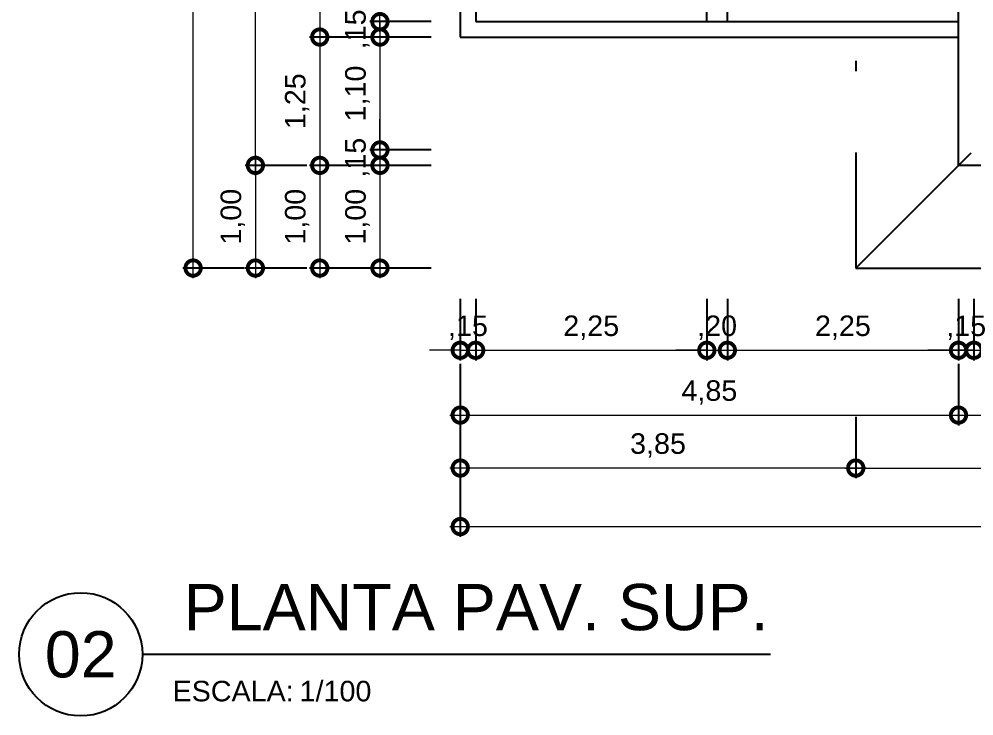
# Model space of a CAD drawing. Header units: metres. Extents: x 47788.9 to 47873.8, y 23415.6 to 23448.6.
# Drawn here: x 47789.1 to 47798.4, y 23415.6 to 23422.39 of the extents above; entities that cross this region are included whole.
import ezdxf
from ezdxf.enums import TextEntityAlignment as Align

# ---------------------------------------------------------------- set-up
doc = ezdxf.new("R2010")
doc.units = ezdxf.units.M
doc.header["$LTSCALE"] = 0.25
doc.linetypes.add('DASHDOT2', pattern=[12.7, 6.35, -3.175, 0, -3.175])
doc.layers.add('ARQ_0_AREAS', color=7, linetype='Continuous', true_color=0x5a1694, plot=False)
for name, color, linetype in [('ARQ_ALV CT', 5, 'Continuous'), ('ARQ_PISO 01', 1, 'Continuous'), ('ARQ_PROJ SUP', 1, 'DASHDOT2'), ('SIMB_02', 2, 'Continuous'), ('SIMB_TXT', 1, 'Continuous')]:
    doc.layers.add(name, color=color, linetype=linetype)
doc.layers.add('ARQ_COTA_AZUL', color=5, linetype='Continuous', lineweight=20, true_color=0x0000ff)
doc.styles.add('cota', font='arial.ttf')
doc.styles.add('SIMB', font='arial.ttf')
doc.dimstyles.new('Info 01 - annot', dxfattribs={"dimtxt": 2, "dimasz": 3, "dimexe": 1, "dimexo": 1, "dimgap": 1, "dimtad": 1, "dimzin": 4, "dimtxsty": 'cota', "dimblk": 'DOTSMALL', "dimcen": 2, "dimdle": 1, "dimclrd": 256, "dimclre": 256, "dimclrt": 1, "dimazin": 2, "dimtfac": 0.09, "dimtix": 1, "dimtmove": 2, "dimatfit": 2, "dimfxl": 5, "dimfxlon": 1, "dimtolj": 1, "dimtzin": 4, "dimlwd": -1, "dimarcsym": 1})

# ---------------------------------------------------------------- blocks, each defined once
blk = doc.blocks.new('_DotSmall')
at = {"color": 0, "linetype": 'ByBlock', "const_width": 0.5}
blk.add_lwpolyline([(-0.0625, 0, 1), (0.0625, 0, 1)], format="xyb", close=True, dxfattribs=at)
blk = doc.blocks.new('*D720')
at = {"layer": 'ARQ_COTA_AZUL', "transparency": 16777216}
for p, q in [((47792.6161, 23422.3628), (47792.6161, 23422.6628)), ((47792.6161, 23422.3628), (47792.6161, 23422.2128)), ((47792.6161, 23422.2128), (47792.6161, 23421.9128))]:
    blk.add_line(p, q, dxfattribs=at)
at = {"layer": 'ARQ_COTA_AZUL', "lineweight": -2, "transparency": 16777216}
for p, q in [((47793.1161, 23422.3628), (47792.5161, 23422.3628)), ((47793.1161, 23422.2128), (47792.5161, 23422.2128))]:
    blk.add_line(p, q, dxfattribs=at)
at = {"layer": 'Defpoints', "color": 0, "transparency": 16777216}
for p in [(47793.5478, 23422.3628), (47792.6161, 23422.2128), (47793.3978, 23422.2128)]:
    blk.add_point(p, dxfattribs=at)
at = {"layer": 'ARQ_COTA_AZUL', "transparency": 16777216, "xscale": 0.3, "yscale": 0.3, "zscale": 0.3}
for p, rotation in [((47792.6161, 23422.3628), 270), ((47792.6161, 23422.2128), 90)]:
    blk.add_blockref('_DotSmall', p, dxfattribs=dict(at, rotation=rotation))
at = {"layer": 'ARQ_COTA_AZUL', "color": 1, "transparency": 16777216, "insert": (47792.3959, 23422.2878), "char_height": 0.2, "attachment_point": 5, "rotation": 90, "style": 'cota'}
blk.add_mtext('\\A1;,15', dxfattribs=at)
blk = doc.blocks.new('*D722')
at = {"layer": 'ARQ_COTA_AZUL', "transparency": 16777216}
blk.add_line((47792.03, 23428.7628), (47792.03, 23422.1128), dxfattribs=at)
at = {"layer": 'ARQ_COTA_AZUL', "lineweight": -2, "transparency": 16777216}
for p, q in [((47792.53, 23428.6628), (47791.93, 23428.6628)), ((47792.53, 23422.2128), (47791.93, 23422.2128))]:
    blk.add_line(p, q, dxfattribs=at)
at = {"layer": 'Defpoints', "color": 0, "transparency": 16777216}
for p in [(47793.3978, 23428.6628), (47792.03, 23422.2128), (47793.3978, 23422.2128)]:
    blk.add_point(p, dxfattribs=at)
at = {"layer": 'ARQ_COTA_AZUL', "transparency": 16777216, "xscale": 0.3, "yscale": 0.3, "zscale": 0.3}
for p, rotation in [((47792.03, 23428.6628), 90), ((47792.03, 23422.2128), 270)]:
    blk.add_blockref('_DotSmall', p, dxfattribs=dict(at, rotation=rotation))
at = {"layer": 'ARQ_COTA_AZUL', "color": 1, "transparency": 16777216, "insert": (47791.8098, 23425.4378), "char_height": 0.2, "attachment_point": 5, "rotation": 90, "style": 'cota'}
blk.add_mtext('\\A1;6,45', dxfattribs=at)
blk = doc.blocks.new('*D724')
at = {"layer": 'ARQ_COTA_AZUL', "lineweight": -2, "transparency": 16777216}
for p, q in [((47793.3978, 23419.6617), (47793.3978, 23419.0617)), ((47793.5478, 23419.6617), (47793.5478, 23419.0617))]:
    blk.add_line(p, q, dxfattribs=at)
at = {"layer": 'ARQ_COTA_AZUL', "transparency": 16777216}
for p, q in [((47793.3978, 23419.1617), (47793.0978, 23419.1617)), ((47793.3978, 23419.1617), (47793.5478, 23419.1617)), ((47793.5478, 23419.1617), (47793.8478, 23419.1617))]:
    blk.add_line(p, q, dxfattribs=at)
at = {"layer": 'Defpoints', "color": 0, "transparency": 16777216}
for p in [(47793.5478, 23422.3628), (47793.3978, 23422.2128), (47793.5478, 23419.1617)]:
    blk.add_point(p, dxfattribs=at)
at = {"layer": 'ARQ_COTA_AZUL', "transparency": 16777216, "xscale": 0.3, "yscale": 0.3, "zscale": 0.3}
blk.add_blockref('_DotSmall', (47793.3978, 23419.1617), dxfattribs=at)
at = {"layer": 'ARQ_COTA_AZUL', "transparency": 16777216, "xscale": 0.3, "yscale": 0.3, "zscale": 0.3, "rotation": 180}
blk.add_blockref('_DotSmall', (47793.5478, 23419.1617), dxfattribs=at)
at = {"layer": 'ARQ_COTA_AZUL', "color": 1, "transparency": 16777216, "insert": (47793.4728, 23419.3819), "char_height": 0.2, "attachment_point": 5, "style": 'cota'}
blk.add_mtext('\\A1;,15', dxfattribs=at)
blk = doc.blocks.new('*D726')
at = {"layer": 'ARQ_COTA_AZUL', "lineweight": -2, "transparency": 16777216}
for p, q in [((47793.5478, 23419.6617), (47793.5478, 23419.0617)), ((47795.7978, 23419.6617), (47795.7978, 23419.0617))]:
    blk.add_line(p, q, dxfattribs=at)
at = {"layer": 'ARQ_COTA_AZUL', "transparency": 16777216}
blk.add_line((47793.4478, 23419.1617), (47795.8978, 23419.1617), dxfattribs=at)
at = {"layer": 'Defpoints', "color": 0, "transparency": 16777216}
for p in [(47793.5478, 23422.3628), (47795.7978, 23422.3628), (47795.7978, 23419.1617)]:
    blk.add_point(p, dxfattribs=at)
at = {"layer": 'ARQ_COTA_AZUL', "transparency": 16777216, "xscale": 0.3, "yscale": 0.3, "zscale": 0.3, "rotation": 180}
blk.add_blockref('_DotSmall', (47793.5478, 23419.1617), dxfattribs=at)
at = {"layer": 'ARQ_COTA_AZUL', "transparency": 16777216, "xscale": 0.3, "yscale": 0.3, "zscale": 0.3}
blk.add_blockref('_DotSmall', (47795.7978, 23419.1617), dxfattribs=at)
at = {"layer": 'ARQ_COTA_AZUL', "color": 1, "transparency": 16777216, "insert": (47794.6728, 23419.3819), "char_height": 0.2, "attachment_point": 5, "style": 'cota'}
blk.add_mtext('\\A1;2,25', dxfattribs=at)
blk = doc.blocks.new('*D728')
at = {"layer": 'ARQ_COTA_AZUL', "lineweight": -2, "transparency": 16777216}
for p, q in [((47795.7978, 23419.6617), (47795.7978, 23419.0617)), ((47795.9978, 23419.6617), (47795.9978, 23419.0617))]:
    blk.add_line(p, q, dxfattribs=at)
at = {"layer": 'ARQ_COTA_AZUL', "transparency": 16777216}
for p, q in [((47795.7978, 23419.1617), (47795.4978, 23419.1617)), ((47795.7978, 23419.1617), (47795.9978, 23419.1617)), ((47795.9978, 23419.1617), (47796.2978, 23419.1617))]:
    blk.add_line(p, q, dxfattribs=at)
at = {"layer": 'Defpoints', "color": 0, "transparency": 16777216}
for p in [(47795.7978, 23422.3628), (47795.9978, 23422.3628), (47795.9978, 23419.1617)]:
    blk.add_point(p, dxfattribs=at)
at = {"layer": 'ARQ_COTA_AZUL', "transparency": 16777216, "xscale": 0.3, "yscale": 0.3, "zscale": 0.3}
blk.add_blockref('_DotSmall', (47795.7978, 23419.1617), dxfattribs=at)
at = {"layer": 'ARQ_COTA_AZUL', "transparency": 16777216, "xscale": 0.3, "yscale": 0.3, "zscale": 0.3, "rotation": 180}
blk.add_blockref('_DotSmall', (47795.9978, 23419.1617), dxfattribs=at)
at = {"layer": 'ARQ_COTA_AZUL', "color": 1, "transparency": 16777216, "insert": (47795.8978, 23419.3819), "char_height": 0.2, "attachment_point": 5, "style": 'cota'}
blk.add_mtext('\\A1;,20', dxfattribs=at)
blk = doc.blocks.new('*D730')
at = {"layer": 'ARQ_COTA_AZUL', "lineweight": -2, "transparency": 16777216}
for p, q in [((47795.9978, 23419.6617), (47795.9978, 23419.0617)), ((47798.2478, 23419.6617), (47798.2478, 23419.0617))]:
    blk.add_line(p, q, dxfattribs=at)
at = {"layer": 'ARQ_COTA_AZUL', "transparency": 16777216}
blk.add_line((47795.8978, 23419.1617), (47798.3478, 23419.1617), dxfattribs=at)
at = {"layer": 'Defpoints', "color": 0, "transparency": 16777216}
for p in [(47795.9978, 23422.3628), (47798.2478, 23422.2128), (47798.2478, 23419.1617)]:
    blk.add_point(p, dxfattribs=at)
at = {"layer": 'ARQ_COTA_AZUL', "transparency": 16777216, "xscale": 0.3, "yscale": 0.3, "zscale": 0.3, "rotation": 180}
blk.add_blockref('_DotSmall', (47795.9978, 23419.1617), dxfattribs=at)
at = {"layer": 'ARQ_COTA_AZUL', "transparency": 16777216, "xscale": 0.3, "yscale": 0.3, "zscale": 0.3}
blk.add_blockref('_DotSmall', (47798.2478, 23419.1617), dxfattribs=at)
at = {"layer": 'ARQ_COTA_AZUL', "color": 1, "transparency": 16777216, "insert": (47797.1228, 23419.3819), "char_height": 0.2, "attachment_point": 5, "style": 'cota'}
blk.add_mtext('\\A1;2,25', dxfattribs=at)
blk = doc.blocks.new('*D738')
at = {"layer": 'ARQ_COTA_AZUL', "lineweight": -2, "transparency": 16777216}
for p, q in [((47793.3978, 23419.0305), (47793.3978, 23418.4305)), ((47798.2478, 23419.0305), (47798.2478, 23418.4305))]:
    blk.add_line(p, q, dxfattribs=at)
at = {"layer": 'ARQ_COTA_AZUL', "transparency": 16777216}
blk.add_line((47793.2978, 23418.5305), (47798.3478, 23418.5305), dxfattribs=at)
at = {"layer": 'Defpoints', "color": 0, "transparency": 16777216}
for p in [(47793.3978, 23422.2128), (47798.2478, 23422.2128), (47798.2478, 23418.5305)]:
    blk.add_point(p, dxfattribs=at)
at = {"layer": 'ARQ_COTA_AZUL', "transparency": 16777216, "xscale": 0.3, "yscale": 0.3, "zscale": 0.3, "rotation": 180}
blk.add_blockref('_DotSmall', (47793.3978, 23418.5305), dxfattribs=at)
at = {"layer": 'ARQ_COTA_AZUL', "transparency": 16777216, "xscale": 0.3, "yscale": 0.3, "zscale": 0.3}
blk.add_blockref('_DotSmall', (47798.2478, 23418.5305), dxfattribs=at)
at = {"layer": 'ARQ_COTA_AZUL', "color": 1, "transparency": 16777216, "insert": (47795.8228, 23418.7507), "char_height": 0.2, "attachment_point": 5, "style": 'cota'}
blk.add_mtext('\\A1;4,85', dxfattribs=at)
blk = doc.blocks.new('*D712')
at = {"layer": 'ARQ_COTA_AZUL', "transparency": 16777216}
blk.add_line((47792.6161, 23422.2628), (47792.6161, 23428.6128), dxfattribs=at)
at = {"layer": 'ARQ_COTA_AZUL', "lineweight": -2, "transparency": 16777216}
for p, q in [((47793.1161, 23428.5128), (47792.5161, 23428.5128)), ((47793.1161, 23422.3628), (47792.5161, 23422.3628))]:
    blk.add_line(p, q, dxfattribs=at)
at = {"layer": 'Defpoints', "color": 0, "transparency": 16777216}
for p in [(47792.6161, 23428.5128), (47793.5478, 23428.5128), (47793.5478, 23422.3628)]:
    blk.add_point(p, dxfattribs=at)
at = {"layer": 'ARQ_COTA_AZUL', "transparency": 16777216, "xscale": 0.3, "yscale": 0.3, "zscale": 0.3}
for p, rotation in [((47792.6161, 23428.5128), 90), ((47792.6161, 23422.3628), 270)]:
    blk.add_blockref('_DotSmall', p, dxfattribs=dict(at, rotation=rotation))
at = {"layer": 'ARQ_COTA_AZUL', "color": 1, "transparency": 16777216, "insert": (47792.3959, 23425.4378), "char_height": 0.2, "attachment_point": 5, "rotation": 90, "style": 'cota'}
blk.add_mtext('\\A1;6,15', dxfattribs=at)
blk = doc.blocks.new('*D749')
at = {"layer": 'ARQ_COTA_AZUL', "lineweight": -2, "transparency": 16777216}
for p, q in [((47798.3978, 23419.6617), (47798.3978, 23419.0617)), ((47800.8978, 23419.6617), (47800.8978, 23419.0617))]:
    blk.add_line(p, q, dxfattribs=at)
at = {"layer": 'ARQ_COTA_AZUL', "transparency": 16777216}
blk.add_line((47798.2978, 23419.1617), (47800.9978, 23419.1617), dxfattribs=at)
at = {"layer": 'Defpoints', "color": 0, "transparency": 16777216}
for p in [(47798.3978, 23421.1128), (47800.8978, 23421.1128), (47800.8978, 23419.1617)]:
    blk.add_point(p, dxfattribs=at)
at = {"layer": 'ARQ_COTA_AZUL', "transparency": 16777216, "xscale": 0.3, "yscale": 0.3, "zscale": 0.3, "rotation": 180}
blk.add_blockref('_DotSmall', (47798.3978, 23419.1617), dxfattribs=at)
at = {"layer": 'ARQ_COTA_AZUL', "transparency": 16777216, "xscale": 0.3, "yscale": 0.3, "zscale": 0.3}
blk.add_blockref('_DotSmall', (47800.8978, 23419.1617), dxfattribs=at)
at = {"layer": 'ARQ_COTA_AZUL', "color": 1, "transparency": 16777216, "insert": (47799.6478, 23419.3819), "char_height": 0.2, "attachment_point": 5, "style": 'cota'}
blk.add_mtext('\\A1;2,50', dxfattribs=at)
blk = doc.blocks.new('*U929')
at = {"layer": 'SIMB_02'}
blk.add_line((6, 0), (67.145, 0), dxfattribs=at)
blk.add_circle((0, 0), 6, dxfattribs=at)
at = {"layer": 'SIMB_TXT', "style": 'SIMB'}
blk.add_text('ESCALA:', height=2, dxfattribs=at).set_placement((8.936, -4.582))
blk.add_attdef('TITULO_DO_DESENHO', text='', height=4.5, dxfattribs=at).set_placement((10.022, 1), align=Align.BOTTOM_LEFT)
blk.add_attdef('NUM', text='', height=4.5, dxfattribs=at).set_placement((0, 0), align=Align.MIDDLE_CENTER)
blk.add_attdef('ESCALA', (21.304, -4.582), '', height=2, dxfattribs=at)
blk = doc.blocks.new('*D930')
at = {"layer": 'ARQ_COTA_AZUL', "lineweight": -2, "transparency": 16777216}
for p, q in [((47798.2478, 23419.0305), (47798.2478, 23418.4305)), ((47807.1978, 23419.0305), (47807.1978, 23418.4305))]:
    blk.add_line(p, q, dxfattribs=at)
at = {"layer": 'ARQ_COTA_AZUL', "transparency": 16777216}
blk.add_line((47798.1478, 23418.5305), (47807.2978, 23418.5305), dxfattribs=at)
at = {"layer": 'Defpoints', "color": 0, "transparency": 16777216}
for p in [(47798.2478, 23422.2128), (47807.1978, 23420.9628), (47807.1978, 23418.5305)]:
    blk.add_point(p, dxfattribs=at)
at = {"layer": 'ARQ_COTA_AZUL', "transparency": 16777216, "xscale": 0.3, "yscale": 0.3, "zscale": 0.3, "rotation": 180}
blk.add_blockref('_DotSmall', (47798.2478, 23418.5305), dxfattribs=at)
at = {"layer": 'ARQ_COTA_AZUL', "transparency": 16777216, "xscale": 0.3, "yscale": 0.3, "zscale": 0.3}
blk.add_blockref('_DotSmall', (47807.1978, 23418.5305), dxfattribs=at)
at = {"layer": 'ARQ_COTA_AZUL', "color": 1, "transparency": 16777216, "insert": (47802.7228, 23418.7507), "char_height": 0.2, "attachment_point": 5, "style": 'cota'}
blk.add_mtext('\\A1;8,95', dxfattribs=at)
blk = doc.blocks.new('*D932')
at = {"layer": 'ARQ_COTA_AZUL', "lineweight": -2, "transparency": 16777216}
for p, q in [((47797.2478, 23418.5145), (47797.2478, 23417.9145)), ((47808.1978, 23418.5145), (47808.1978, 23417.9145))]:
    blk.add_line(p, q, dxfattribs=at)
at = {"layer": 'ARQ_COTA_AZUL', "transparency": 16777216}
blk.add_line((47797.1478, 23418.0145), (47808.2978, 23418.0145), dxfattribs=at)
at = {"layer": 'Defpoints', "color": 0, "transparency": 16777216}
for p in [(47797.2478, 23419.9628), (47808.1978, 23419.9628), (47808.1978, 23418.0145)]:
    blk.add_point(p, dxfattribs=at)
at = {"layer": 'ARQ_COTA_AZUL', "transparency": 16777216, "xscale": 0.3, "yscale": 0.3, "zscale": 0.3, "rotation": 180}
blk.add_blockref('_DotSmall', (47797.2478, 23418.0145), dxfattribs=at)
at = {"layer": 'ARQ_COTA_AZUL', "transparency": 16777216, "xscale": 0.3, "yscale": 0.3, "zscale": 0.3}
blk.add_blockref('_DotSmall', (47808.1978, 23418.0145), dxfattribs=at)
at = {"layer": 'ARQ_COTA_AZUL', "color": 1, "transparency": 16777216, "insert": (47802.7228, 23418.2347), "char_height": 0.2, "attachment_point": 5, "style": 'cota'}
blk.add_mtext('\\A1;10,95', dxfattribs=at)
blk = doc.blocks.new('*D944')
at = {"layer": 'ARQ_COTA_AZUL', "transparency": 16777216}
blk.add_line((47792.6161, 23422.3128), (47792.6161, 23421.0128), dxfattribs=at)
at = {"layer": 'ARQ_COTA_AZUL', "lineweight": -2, "transparency": 16777216}
for p, q in [((47793.1161, 23422.2128), (47792.5161, 23422.2128)), ((47793.1161, 23421.1128), (47792.5161, 23421.1128))]:
    blk.add_line(p, q, dxfattribs=at)
at = {"layer": 'Defpoints', "color": 0, "transparency": 16777216}
for p in [(47793.3978, 23422.2128), (47792.6161, 23421.1128), (47798.3978, 23421.1128)]:
    blk.add_point(p, dxfattribs=at)
at = {"layer": 'ARQ_COTA_AZUL', "transparency": 16777216, "xscale": 0.3, "yscale": 0.3, "zscale": 0.3}
for p, rotation in [((47792.6161, 23422.2128), 90), ((47792.6161, 23421.1128), 270)]:
    blk.add_blockref('_DotSmall', p, dxfattribs=dict(at, rotation=rotation))
at = {"layer": 'ARQ_COTA_AZUL', "color": 1, "transparency": 16777216, "insert": (47792.3959, 23421.6628), "char_height": 0.2, "attachment_point": 5, "rotation": 90, "style": 'cota'}
blk.add_mtext('\\A1;1,10', dxfattribs=at)
blk = doc.blocks.new('*D945')
at = {"layer": 'ARQ_COTA_AZUL', "transparency": 16777216}
blk.add_line((47792.03, 23422.3128), (47792.03, 23420.8628), dxfattribs=at)
at = {"layer": 'ARQ_COTA_AZUL', "lineweight": -2, "transparency": 16777216}
for p, q in [((47792.53, 23422.2128), (47791.93, 23422.2128)), ((47792.53, 23420.9628), (47791.93, 23420.9628))]:
    blk.add_line(p, q, dxfattribs=at)
at = {"layer": 'Defpoints', "color": 0, "transparency": 16777216}
for p in [(47793.3978, 23422.2128), (47792.03, 23420.9628), (47798.2478, 23420.9628)]:
    blk.add_point(p, dxfattribs=at)
at = {"layer": 'ARQ_COTA_AZUL', "transparency": 16777216, "xscale": 0.3, "yscale": 0.3, "zscale": 0.3}
for p, rotation in [((47792.03, 23422.2128), 90), ((47792.03, 23420.9628), 270)]:
    blk.add_blockref('_DotSmall', p, dxfattribs=dict(at, rotation=rotation))
at = {"layer": 'ARQ_COTA_AZUL', "color": 1, "transparency": 16777216, "insert": (47791.8098, 23421.5878), "char_height": 0.2, "attachment_point": 5, "rotation": 90, "style": 'cota'}
blk.add_mtext('\\A1;1,25', dxfattribs=at)
blk = doc.blocks.new('*D960')
at = {"layer": 'ARQ_COTA_AZUL', "transparency": 16777216}
blk.add_line((47791.4035, 23420.8628), (47791.4035, 23430.0128), dxfattribs=at)
at = {"layer": 'ARQ_COTA_AZUL', "lineweight": -2, "transparency": 16777216}
for p, q in [((47791.9035, 23429.9128), (47791.3035, 23429.9128)), ((47791.9035, 23420.9628), (47791.3035, 23420.9628))]:
    blk.add_line(p, q, dxfattribs=at)
at = {"layer": 'Defpoints', "color": 0, "transparency": 16777216}
for p in [(47791.4035, 23429.9128), (47798.2478, 23429.9128), (47798.2478, 23420.9628)]:
    blk.add_point(p, dxfattribs=at)
at = {"layer": 'ARQ_COTA_AZUL', "transparency": 16777216, "xscale": 0.3, "yscale": 0.3, "zscale": 0.3}
for p, rotation in [((47791.4035, 23429.9128), 90), ((47791.4035, 23420.9628), 270)]:
    blk.add_blockref('_DotSmall', p, dxfattribs=dict(at, rotation=rotation))
at = {"layer": 'ARQ_COTA_AZUL', "color": 1, "transparency": 16777216, "insert": (47791.1833, 23425.4378), "char_height": 0.2, "attachment_point": 5, "rotation": 90, "style": 'cota'}
blk.add_mtext('\\A1;8,95', dxfattribs=at)
blk = doc.blocks.new('*D962')
at = {"layer": 'ARQ_COTA_AZUL', "transparency": 16777216}
blk.add_line((47791.4035, 23421.0628), (47791.4035, 23419.8628), dxfattribs=at)
at = {"layer": 'ARQ_COTA_AZUL', "lineweight": -2, "transparency": 16777216}
for p, q in [((47791.9035, 23420.9628), (47791.3035, 23420.9628)), ((47791.9035, 23419.9628), (47791.3035, 23419.9628))]:
    blk.add_line(p, q, dxfattribs=at)
at = {"layer": 'Defpoints', "color": 0, "transparency": 16777216}
for p in [(47798.2478, 23420.9628), (47791.4035, 23419.9628), (47797.2478, 23419.9628)]:
    blk.add_point(p, dxfattribs=at)
at = {"layer": 'ARQ_COTA_AZUL', "transparency": 16777216, "xscale": 0.3, "yscale": 0.3, "zscale": 0.3}
for p, rotation in [((47791.4035, 23420.9628), 90), ((47791.4035, 23419.9628), 270)]:
    blk.add_blockref('_DotSmall', p, dxfattribs=dict(at, rotation=rotation))
at = {"layer": 'ARQ_COTA_AZUL', "color": 1, "transparency": 16777216, "insert": (47791.1833, 23420.4628), "char_height": 0.2, "attachment_point": 5, "rotation": 90, "style": 'cota'}
blk.add_mtext('\\A1;1,00', dxfattribs=at)
blk = doc.blocks.new('*D963')
at = {"layer": 'ARQ_COTA_AZUL', "transparency": 16777216}
blk.add_line((47790.7973, 23419.8628), (47790.7973, 23431.0128), dxfattribs=at)
at = {"layer": 'ARQ_COTA_AZUL', "lineweight": -2, "transparency": 16777216}
for p, q in [((47791.2973, 23430.9128), (47790.6973, 23430.9128)), ((47791.2973, 23419.9628), (47790.6973, 23419.9628))]:
    blk.add_line(p, q, dxfattribs=at)
at = {"layer": 'Defpoints', "color": 0, "transparency": 16777216}
for p in [(47790.7973, 23430.9128), (47797.2478, 23430.9128), (47797.2478, 23419.9628)]:
    blk.add_point(p, dxfattribs=at)
at = {"layer": 'ARQ_COTA_AZUL', "transparency": 16777216, "xscale": 0.3, "yscale": 0.3, "zscale": 0.3}
for p, rotation in [((47790.7973, 23430.9128), 90), ((47790.7973, 23419.9628), 270)]:
    blk.add_blockref('_DotSmall', p, dxfattribs=dict(at, rotation=rotation))
at = {"layer": 'ARQ_COTA_AZUL', "color": 1, "transparency": 16777216, "insert": (47790.5771, 23425.4378), "char_height": 0.2, "attachment_point": 5, "rotation": 90, "style": 'cota'}
blk.add_mtext('\\A1;10,95', dxfattribs=at)
blk = doc.blocks.new('*D965')
at = {"layer": 'ARQ_COTA_AZUL', "lineweight": -2, "transparency": 16777216}
for p, q in [((47793.3978, 23417.9445), (47793.3978, 23417.3445)), ((47808.1978, 23417.9445), (47808.1978, 23417.3445))]:
    blk.add_line(p, q, dxfattribs=at)
at = {"layer": 'ARQ_COTA_AZUL', "transparency": 16777216}
blk.add_line((47793.2978, 23417.4445), (47808.2978, 23417.4445), dxfattribs=at)
at = {"layer": 'Defpoints', "color": 0, "transparency": 16777216}
for p in [(47793.3978, 23422.2128), (47808.1978, 23419.9628), (47808.1978, 23417.4445)]:
    blk.add_point(p, dxfattribs=at)
at = {"layer": 'ARQ_COTA_AZUL', "transparency": 16777216, "xscale": 0.3, "yscale": 0.3, "zscale": 0.3, "rotation": 180}
blk.add_blockref('_DotSmall', (47793.3978, 23417.4445), dxfattribs=at)
at = {"layer": 'ARQ_COTA_AZUL', "transparency": 16777216, "xscale": 0.3, "yscale": 0.3, "zscale": 0.3}
blk.add_blockref('_DotSmall', (47808.1978, 23417.4445), dxfattribs=at)
at = {"layer": 'ARQ_COTA_AZUL', "color": 1, "transparency": 16777216, "insert": (47800.7978, 23417.6647), "char_height": 0.2, "attachment_point": 5, "style": 'cota'}
blk.add_mtext('\\A1;14,80', dxfattribs=at)
blk = doc.blocks.new('*D1039')
at = {"layer": 'ARQ_COTA_AZUL', "transparency": 16777216}
blk.add_line((47792.6161, 23421.0628), (47792.6161, 23419.8628), dxfattribs=at)
at = {"layer": 'ARQ_COTA_AZUL', "lineweight": -2, "transparency": 16777216}
for p, q in [((47793.1161, 23420.9628), (47792.5161, 23420.9628)), ((47793.1161, 23419.9628), (47792.5161, 23419.9628))]:
    blk.add_line(p, q, dxfattribs=at)
at = {"layer": 'Defpoints', "color": 0, "transparency": 16777216}
for p in [(47798.2478, 23420.9628), (47792.6161, 23419.9628), (47797.2478, 23419.9628)]:
    blk.add_point(p, dxfattribs=at)
at = {"layer": 'ARQ_COTA_AZUL', "transparency": 16777216, "xscale": 0.3, "yscale": 0.3, "zscale": 0.3}
for p, rotation in [((47792.6161, 23420.9628), 90), ((47792.6161, 23419.9628), 270)]:
    blk.add_blockref('_DotSmall', p, dxfattribs=dict(at, rotation=rotation))
at = {"layer": 'ARQ_COTA_AZUL', "color": 1, "transparency": 16777216, "insert": (47792.3959, 23420.4628), "char_height": 0.2, "attachment_point": 5, "rotation": 90, "style": 'cota'}
blk.add_mtext('\\A1;1,00', dxfattribs=at)
blk = doc.blocks.new('*D1040')
at = {"layer": 'ARQ_COTA_AZUL', "lineweight": -2, "transparency": 16777216}
for p, q in [((47793.3978, 23418.5145), (47793.3978, 23417.9145)), ((47797.2478, 23418.5145), (47797.2478, 23417.9145))]:
    blk.add_line(p, q, dxfattribs=at)
at = {"layer": 'ARQ_COTA_AZUL', "transparency": 16777216}
blk.add_line((47797.3478, 23418.0145), (47793.2978, 23418.0145), dxfattribs=at)
at = {"layer": 'Defpoints', "color": 0, "transparency": 16777216}
for p in [(47793.3978, 23422.2128), (47797.2478, 23419.9628), (47793.3978, 23418.0145)]:
    blk.add_point(p, dxfattribs=at)
at = {"layer": 'ARQ_COTA_AZUL', "transparency": 16777216, "xscale": 0.3, "yscale": 0.3, "zscale": 0.3, "rotation": 180}
blk.add_blockref('_DotSmall', (47793.3978, 23418.0145), dxfattribs=at)
at = {"layer": 'ARQ_COTA_AZUL', "transparency": 16777216, "xscale": 0.3, "yscale": 0.3, "zscale": 0.3}
blk.add_blockref('_DotSmall', (47797.2478, 23418.0145), dxfattribs=at)
at = {"layer": 'ARQ_COTA_AZUL', "color": 1, "transparency": 16777216, "insert": (47795.3228, 23418.2347), "char_height": 0.2, "attachment_point": 5, "style": 'cota'}
blk.add_mtext('\\A1;3,85', dxfattribs=at)
blk = doc.blocks.new('*D1198')
at = {"layer": 'ARQ_COTA_AZUL', "lineweight": -2, "transparency": 16777216}
for p, q in [((47798.2478, 23419.6617), (47798.2478, 23419.0617)), ((47798.3978, 23419.6617), (47798.3978, 23419.0617))]:
    blk.add_line(p, q, dxfattribs=at)
at = {"layer": 'ARQ_COTA_AZUL', "transparency": 16777216}
for p, q in [((47798.2478, 23419.1617), (47797.9478, 23419.1617)), ((47798.3978, 23419.1617), (47798.2478, 23419.1617)), ((47798.3978, 23419.1617), (47798.6978, 23419.1617))]:
    blk.add_line(p, q, dxfattribs=at)
at = {"layer": 'Defpoints', "color": 0, "transparency": 16777216}
for p in [(47798.3978, 23421.1128), (47798.2478, 23420.9628), (47798.2478, 23419.1617)]:
    blk.add_point(p, dxfattribs=at)
at = {"layer": 'ARQ_COTA_AZUL', "transparency": 16777216, "xscale": 0.3, "yscale": 0.3, "zscale": 0.3}
blk.add_blockref('_DotSmall', (47798.2478, 23419.1617), dxfattribs=at)
at = {"layer": 'ARQ_COTA_AZUL', "transparency": 16777216, "xscale": 0.3, "yscale": 0.3, "zscale": 0.3, "rotation": 180}
blk.add_blockref('_DotSmall', (47798.3978, 23419.1617), dxfattribs=at)
at = {"layer": 'ARQ_COTA_AZUL', "color": 1, "transparency": 16777216, "insert": (47798.3228, 23419.3819), "char_height": 0.2, "attachment_point": 5, "style": 'cota'}
blk.add_mtext('\\A1;,15', dxfattribs=at)
blk = doc.blocks.new('*D1204')
at = {"layer": 'ARQ_COTA_AZUL', "transparency": 16777216}
for p, q in [((47792.6161, 23421.1128), (47792.6161, 23421.4128)), ((47792.6161, 23421.1128), (47792.6161, 23420.9628)), ((47792.6161, 23420.9628), (47792.6161, 23420.6628))]:
    blk.add_line(p, q, dxfattribs=at)
at = {"layer": 'ARQ_COTA_AZUL', "lineweight": -2, "transparency": 16777216}
for p, q in [((47793.1161, 23421.1128), (47792.5161, 23421.1128)), ((47793.1161, 23420.9628), (47792.5161, 23420.9628))]:
    blk.add_line(p, q, dxfattribs=at)
at = {"layer": 'Defpoints', "color": 0, "transparency": 16777216}
for p in [(47798.3978, 23421.1128), (47792.6161, 23420.9628), (47798.2478, 23420.9628)]:
    blk.add_point(p, dxfattribs=at)
at = {"layer": 'ARQ_COTA_AZUL', "transparency": 16777216, "xscale": 0.3, "yscale": 0.3, "zscale": 0.3}
for p, rotation in [((47792.6161, 23421.1128), 270), ((47792.6161, 23420.9628), 90)]:
    blk.add_blockref('_DotSmall', p, dxfattribs=dict(at, rotation=rotation))
at = {"layer": 'ARQ_COTA_AZUL', "color": 1, "transparency": 16777216, "insert": (47792.3959, 23421.0378), "char_height": 0.2, "attachment_point": 5, "rotation": 90, "style": 'cota'}
blk.add_mtext('\\A1;,15', dxfattribs=at)
blk = doc.blocks.new('*D1205')
at = {"layer": 'ARQ_COTA_AZUL', "transparency": 16777216}
blk.add_line((47792.03, 23421.0628), (47792.03, 23419.8628), dxfattribs=at)
at = {"layer": 'ARQ_COTA_AZUL', "lineweight": -2, "transparency": 16777216}
for p, q in [((47792.53, 23420.9628), (47791.93, 23420.9628)), ((47792.53, 23419.9628), (47791.93, 23419.9628))]:
    blk.add_line(p, q, dxfattribs=at)
at = {"layer": 'Defpoints', "color": 0, "transparency": 16777216}
for p in [(47798.2478, 23420.9628), (47792.03, 23419.9628), (47797.2478, 23419.9628)]:
    blk.add_point(p, dxfattribs=at)
at = {"layer": 'ARQ_COTA_AZUL', "transparency": 16777216, "xscale": 0.3, "yscale": 0.3, "zscale": 0.3}
for p, rotation in [((47792.03, 23420.9628), 90), ((47792.03, 23419.9628), 270)]:
    blk.add_blockref('_DotSmall', p, dxfattribs=dict(at, rotation=rotation))
at = {"layer": 'ARQ_COTA_AZUL', "color": 1, "transparency": 16777216, "insert": (47791.8098, 23420.4628), "char_height": 0.2, "attachment_point": 5, "rotation": 90, "style": 'cota'}
blk.add_mtext('\\A1;1,00', dxfattribs=at)

msp = doc.modelspace()

# ---------------------------------------------------------------- linework, layer by layer
at = {"layer": 'ARQ_0_AREAS'}
msp.add_lwpolyline([(47798.2478, 23429.9128), (47807.1978, 23429.9128), (47807.1978, 23420.9628), (47798.2478, 23420.9628)], close=True, dxfattribs=at)
msp.add_lwpolyline([(47798.2478, 23429.9128), (47807.1978, 23429.9128), (47807.1978, 23420.9628), (47798.2478, 23420.9628)], close=True, dxfattribs=at)
at = {"layer": 'ARQ_ALV CT'}
for p, q in [((47798.2478, 23420.9628), (47798.2478, 23429.9128)), ((47798.6478, 23420.9628), (47798.2478, 23420.9628))]:
    msp.add_line(p, q, dxfattribs=at)
at = {"layer": 'ARQ_PISO 01'}
for p, q in [((47793.3978, 23428.6628), (47793.3978, 23422.2128)), ((47793.5478, 23428.5128), (47793.5478, 23422.3628)), ((47795.7978, 23422.3628), (47795.7978, 23428.5128)), ((47795.9978, 23422.3628), (47795.9978, 23428.5128)), ((47793.5478, 23422.3628), (47798.2478, 23422.3628)), ((47793.3978, 23422.2128), (47798.2478, 23422.2128))]:
    msp.add_line(p, q, dxfattribs=at)
at = {"layer": 'ARQ_PROJ SUP'}
msp.add_line((47797.2478, 23419.9628), (47808.1978, 23430.9128), dxfattribs=at)
msp.add_lwpolyline([(47797.2478, 23419.9628), (47808.1978, 23419.9628), (47808.1978, 23430.9128), (47797.2478, 23430.9128)], close=True, dxfattribs=at)

# ---------------------------------------------------------------- block references
at = {"xscale": 0.1, "yscale": 0.1, "zscale": 0.1}
msp.add_blockref('*U929', (47789.7032, 23416.2001), dxfattribs=at).add_auto_attribs({'TITULO_DO_DESENHO': 'PLANTA PAV. SUP.', 'NUM': '02', 'ESCALA': '1/100'})

# ---------------------------------------------------------------- dimensions: what is measured, and where the dimension line sits
at = {"layer": 'ARQ_COTA_AZUL'}
for base, p1, p2, angle, picture, middle in [((47790.7973, 23430.9128), (47797.2478, 23419.9628), (47797.2478, 23430.9128), 90, '*D963', (47790.5771, 23425.4378)), ((47791.4035, 23429.9128), (47798.2478, 23420.9628), (47798.2478, 23429.9128), 90, '*D960', (47791.1833, 23425.4378)), ((47792.03, 23422.2128), (47793.3978, 23428.6628), (47793.3978, 23422.2128), 270, '*D722', (47791.8098, 23425.4378)), ((47792.6161, 23428.5128), (47793.5478, 23422.3628), (47793.5478, 23428.5128), 270, '*D712', (47792.3959, 23425.4378)), ((47792.6161, 23422.2128), (47793.5478, 23422.3628), (47793.3978, 23422.2128), 270, '*D720', (47792.3959, 23422.2878)), ((47792.03, 23420.9628), (47793.3978, 23422.2128), (47798.2478, 23420.9628), 270, '*D945', (47791.8098, 23421.5878)), ((47792.6161, 23421.1128), (47793.3978, 23422.2128), (47798.3978, 23421.1128), 270, '*D944', (47792.3959, 23421.6628)), ((47792.6161, 23420.9628), (47798.3978, 23421.1128), (47798.2478, 23420.9628), 270, '*D1204', (47792.3959, 23421.0378)), ((47791.4035, 23419.9628), (47798.2478, 23420.9628), (47797.2478, 23419.9628), 90, '*D962', (47791.1833, 23420.4628)), ((47792.03, 23419.9628), (47798.2478, 23420.9628), (47797.2478, 23419.9628), 270, '*D1205', (47791.8098, 23420.4628)), ((47792.6161, 23419.9628), (47798.2478, 23420.9628), (47797.2478, 23419.9628), 270, '*D1039', (47792.3959, 23420.4628))]:
    dim = msp.add_linear_dim(base=base, p1=p1, p2=p2, angle=angle, dimstyle='Info 01 - annot', dxfattribs=at)
    dim.commit()
    dim.dimension.update_dxf_attribs({"geometry": picture, "text_midpoint": middle})
for base, p1, p2, picture, middle in [((47793.5478, 23419.1617), (47793.3978, 23422.2128), (47793.5478, 23422.3628), '*D724', (47793.4728, 23419.3819)), ((47795.7978, 23419.1617), (47793.5478, 23422.3628), (47795.7978, 23422.3628), '*D726', (47794.6728, 23419.3819)), ((47795.9978, 23419.1617), (47795.7978, 23422.3628), (47795.9978, 23422.3628), '*D728', (47795.8978, 23419.3819)), ((47798.2478, 23419.1617), (47795.9978, 23422.3628), (47798.2478, 23422.2128), '*D730', (47797.1228, 23419.3819)), ((47798.2478, 23418.5305), (47793.3978, 23422.2128), (47798.2478, 23422.2128), '*D738', (47795.8228, 23418.7507)), ((47808.1978, 23417.4445), (47793.3978, 23422.2128), (47808.1978, 23419.9628), '*D965', (47800.7978, 23417.6647)), ((47793.3978, 23418.0145), (47797.2478, 23419.9628), (47793.3978, 23422.2128), '*D1040', (47795.3228, 23418.2347)), ((47807.1978, 23418.5305), (47798.2478, 23422.2128), (47807.1978, 23420.9628), '*D930', (47802.7228, 23418.7507)), ((47798.2478, 23419.1617), (47798.3978, 23421.1128), (47798.2478, 23420.9628), '*D1198', (47798.3228, 23419.3819)), ((47800.8978, 23419.1617), (47798.3978, 23421.1128), (47800.8978, 23421.1128), '*D749', (47799.6478, 23419.3819)), ((47808.1978, 23418.0145), (47797.2478, 23419.9628), (47808.1978, 23419.9628), '*D932', (47802.7228, 23418.2347))]:
    dim = msp.add_linear_dim(base=base, p1=p1, p2=p2, dimstyle='Info 01 - annot', dxfattribs=at)
    dim.commit()
    dim.dimension.update_dxf_attribs({"geometry": picture, "text_midpoint": middle})

doc.saveas('drawing.dxf')
